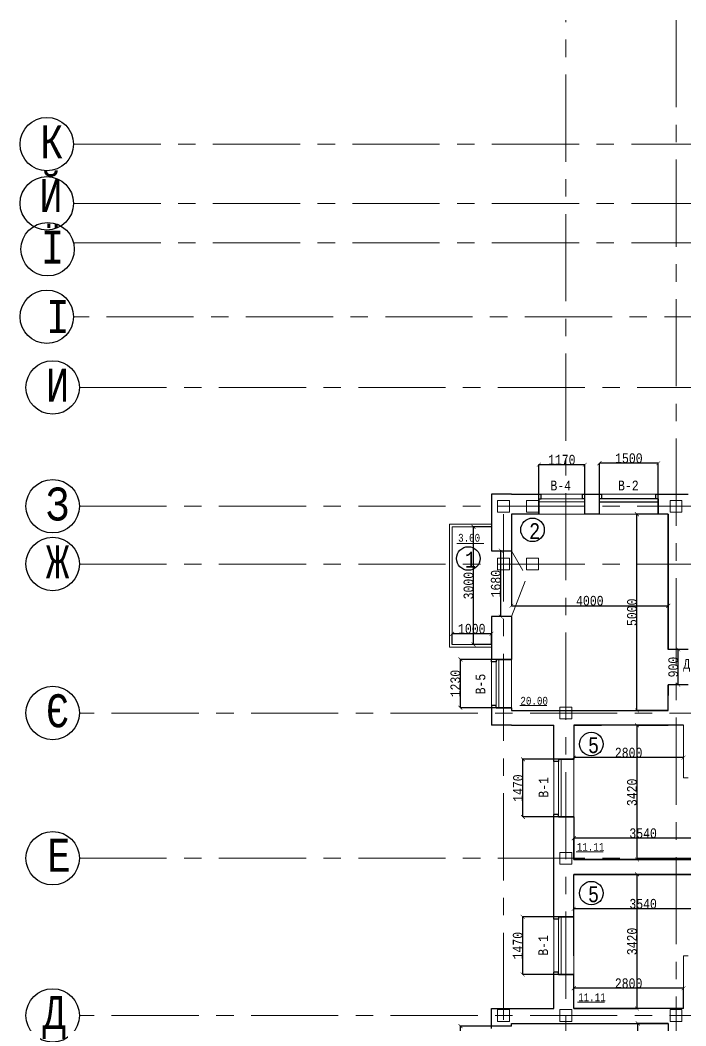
# Model space of a CAD drawing. Header units: millimetres. Extents: x -689206 to 4969298, y -1019800 to 703299.
# Drawn here: x 112865 to 129839, y -726101 to -700464 of the extents above; entities that cross this region are included whole.
import ezdxf

# ---------------------------------------------------------------- set-up
doc = ezdxf.new("R2010")
doc.units = ezdxf.units.MM
doc.linetypes.add('осеваяX2', pattern=[101.6, 63.5, -12.7, 12.7, -12.7])
for name, color, linetype, lineweight in [('б', 231, 'Continuous', 30), ('БАЛКОН', 7, 'Continuous', 20), ('несущие', 7, 'Continuous', 30), ('ОКНА', 250, 'Continuous', 20), ('ПЕРЕГОРОДКИ', 252, 'Continuous', 9), ('РАЗМЕРЫ', 7, 'Continuous', 9), ('стены', 7, 'Continuous', 20)]:
    doc.layers.add(name, color=color, linetype=linetype, lineweight=lineweight)
doc.layers.add('сетка', color=104, linetype='Continuous')
doc.layers.add('четотам', color=7, linetype='Continuous')
doc.styles.add('Аннотативный', font='isocteur.ttf', dxfattribs={"width": 0.7, "height": 250})
doc.dimstyles.new('Аннотативный', dxfattribs={"dimscale": 0, "dimtxt": 250, "dimasz": 100, "dimexe": 1.25, "dimexo": 0.625, "dimtad": 1, "dimdec": 0, "dimtxsty": 'Аннотативный', "dimblk": 'ARCHTICK', "dimcen": 2.5, "dimadec": 0, "dimazin": 0, "dimtfac": 1, "dimtdec": 0, "dimtmove": 0, "dimatfit": 3, "dimfxl": 1, "dimarcsym": 0})

# ---------------------------------------------------------------- blocks, each defined once
blk = doc.blocks.new('_ArchTick')
at = {"color": 0, "linetype": 'ByBlock', "const_width": 0.15}
blk.add_lwpolyline([(-0.5, -0.5), (0.5, 0.5)], dxfattribs=at)
blk = doc.blocks.new('*D2529')
at = {"layer": 'Defpoints', "color": 0, "lineweight": 5, "transparency": 16777216}
for p in [(128592, -718439), (128592, -721859), (128592, -721859)]:
    blk.add_point(p, dxfattribs=at)
at = {"layer": 'стены', "color": 0, "lineweight": -2, "transparency": 16777216}
for p, q in [((128592, -718439), (128592, -721859)), ((128593, -718439), (128593, -718439)), ((128593, -721859), (128593, -721859))]:
    blk.add_line(p, q, dxfattribs=at)
at = {"layer": 'стены', "color": 0, "lineweight": -2, "transparency": 16777216, "xscale": 100, "yscale": 100, "zscale": 100}
for p, rotation in [((128592, -718439), 90), ((128592, -721859), 270)]:
    blk.add_blockref('_ArchTick', p, dxfattribs=dict(at, rotation=rotation))
at = {"layer": 'стены', "color": 0, "lineweight": 5, "transparency": 16777216, "insert": (128466, -720149), "char_height": 250, "attachment_point": 5, "rotation": 90, "style": 'Аннотативный'}
blk.add_mtext('3420', dxfattribs=at)
blk = doc.blocks.new('*D2530')
at = {"layer": 'Defpoints', "color": 0, "lineweight": 5, "transparency": 16777216}
for p in [(126979, -721319), (126979, -721859), (130519, -721859)]:
    blk.add_point(p, dxfattribs=at)
at = {"layer": 'стены', "color": 0, "lineweight": -2, "transparency": 16777216}
for p, q in [((126979, -721858), (126979, -721318)), ((130519, -721319), (126979, -721319)), ((130519, -721858), (130519, -721318))]:
    blk.add_line(p, q, dxfattribs=at)
at = {"layer": 'стены', "color": 0, "lineweight": -2, "transparency": 16777216, "xscale": 100, "yscale": 100, "zscale": 100, "rotation": 180}
blk.add_blockref('_ArchTick', (126979, -721319), dxfattribs=at)
at = {"layer": 'стены', "color": 0, "lineweight": -2, "transparency": 16777216, "xscale": 100, "yscale": 100, "zscale": 100}
blk.add_blockref('_ArchTick', (130519, -721319), dxfattribs=at)
at = {"layer": 'стены', "color": 0, "lineweight": 5, "transparency": 16777216, "insert": (128749, -721193), "char_height": 250, "attachment_point": 5, "style": 'Аннотативный'}
blk.add_mtext('3540', dxfattribs=at)
blk = doc.blocks.new('*D2534')
at = {"layer": 'Defpoints', "color": 0, "lineweight": 5, "transparency": 16777216}
for p in [(126979, -719264), (126979, -719264), (129779, -719264)]:
    blk.add_point(p, dxfattribs=at)
at = {"layer": 'стены', "color": 0, "lineweight": -2, "transparency": 16777216}
for p, q in [((126979, -719263), (126979, -719262)), ((129779, -719264), (126979, -719264)), ((129779, -719263), (129779, -719262))]:
    blk.add_line(p, q, dxfattribs=at)
at = {"layer": 'стены', "color": 0, "lineweight": -2, "transparency": 16777216, "xscale": 100, "yscale": 100, "zscale": 100, "rotation": 180}
blk.add_blockref('_ArchTick', (126979, -719264), dxfattribs=at)
at = {"layer": 'стены', "color": 0, "lineweight": -2, "transparency": 16777216, "xscale": 100, "yscale": 100, "zscale": 100}
blk.add_blockref('_ArchTick', (129779, -719264), dxfattribs=at)
at = {"layer": 'стены', "color": 0, "lineweight": 5, "transparency": 16777216, "insert": (128379, -719138), "char_height": 250, "attachment_point": 5, "style": 'Аннотативный'}
blk.add_mtext('2800', dxfattribs=at)
blk = doc.blocks.new('*D2535')
at = {"layer": 'Defpoints', "color": 0, "lineweight": 5, "transparency": 16777216}
for p in [(126979, -723117), (126979, -724319), (130519, -724319)]:
    blk.add_point(p, dxfattribs=at)
at = {"layer": 'стены', "color": 0, "lineweight": -2, "transparency": 16777216}
for p, q in [((126979, -724318), (126979, -723116)), ((130519, -723117), (126979, -723117)), ((130519, -724318), (130519, -723116))]:
    blk.add_line(p, q, dxfattribs=at)
at = {"layer": 'стены', "color": 0, "lineweight": -2, "transparency": 16777216, "xscale": 100, "yscale": 100, "zscale": 100, "rotation": 180}
blk.add_blockref('_ArchTick', (126979, -723117), dxfattribs=at)
at = {"layer": 'стены', "color": 0, "lineweight": -2, "transparency": 16777216, "xscale": 100, "yscale": 100, "zscale": 100}
blk.add_blockref('_ArchTick', (130519, -723117), dxfattribs=at)
at = {"layer": 'стены', "color": 0, "lineweight": 5, "transparency": 16777216, "insert": (128749, -722991), "char_height": 250, "attachment_point": 5, "style": 'Аннотативный'}
blk.add_mtext('3540', dxfattribs=at)
blk = doc.blocks.new('*D2536')
at = {"layer": 'Defpoints', "color": 0, "lineweight": 5, "transparency": 16777216}
for p in [(126979, -725142), (126979, -725659), (129779, -725659)]:
    blk.add_point(p, dxfattribs=at)
at = {"layer": 'стены', "color": 0, "lineweight": -2, "transparency": 16777216}
for p, q in [((126979, -725658), (126979, -725141)), ((129779, -725142), (126979, -725142)), ((129779, -725658), (129779, -725141))]:
    blk.add_line(p, q, dxfattribs=at)
at = {"layer": 'стены', "color": 0, "lineweight": -2, "transparency": 16777216, "xscale": 100, "yscale": 100, "zscale": 100, "rotation": 180}
blk.add_blockref('_ArchTick', (126979, -725142), dxfattribs=at)
at = {"layer": 'стены', "color": 0, "lineweight": -2, "transparency": 16777216, "xscale": 100, "yscale": 100, "zscale": 100}
blk.add_blockref('_ArchTick', (129779, -725142), dxfattribs=at)
at = {"layer": 'стены', "color": 0, "lineweight": 5, "transparency": 16777216, "insert": (128379, -725017), "char_height": 250, "attachment_point": 5, "style": 'Аннотативный'}
blk.add_mtext('2800', dxfattribs=at)
blk = doc.blocks.new('*D2558')
at = {"layer": 'Defpoints', "color": 0, "linetype": 'ByBlock', "lineweight": 5, "transparency": 16777216}
for p in [(124424, -713379), (124880, -713379), (124880, -716379)]:
    blk.add_point(p, dxfattribs=at)
at = {"layer": 'б', "color": 0, "linetype": 'ByBlock', "lineweight": -2, "transparency": 16777216}
for p, q in [((124879, -713379), (124422, -713379)), ((124424, -716379), (124424, -713379)), ((124879, -716379), (124422, -716379))]:
    blk.add_line(p, q, dxfattribs=at)
at = {"layer": 'б', "color": 0, "linetype": 'ByBlock', "lineweight": -2, "transparency": 16777216, "xscale": 100, "yscale": 100, "zscale": 100}
for p, rotation in [((124424, -713379), 90), ((124424, -716379), 270)]:
    blk.add_blockref('_ArchTick', p, dxfattribs=dict(at, rotation=rotation))
at = {"layer": 'б', "color": 0, "linetype": 'ByBlock', "lineweight": 5, "transparency": 16777216, "insert": (124298, -714879), "char_height": 250, "attachment_point": 5, "rotation": 90, "style": 'Аннотативный'}
blk.add_mtext('3000', dxfattribs=at)
blk = doc.blocks.new('*D2559')
at = {"layer": 'Defpoints', "color": 0, "linetype": 'ByBlock', "lineweight": 5, "transparency": 16777216}
for p in [(123880, -716106), (123880, -716379), (124880, -716379)]:
    blk.add_point(p, dxfattribs=at)
at = {"layer": 'б', "color": 0, "linetype": 'ByBlock', "lineweight": -2, "transparency": 16777216}
for p, q in [((123880, -716378), (123880, -716104)), ((124880, -716106), (123880, -716106)), ((124880, -716378), (124880, -716104))]:
    blk.add_line(p, q, dxfattribs=at)
at = {"layer": 'б', "color": 0, "linetype": 'ByBlock', "lineweight": -2, "transparency": 16777216, "xscale": 100, "yscale": 100, "zscale": 100, "rotation": 180}
blk.add_blockref('_ArchTick', (123880, -716106), dxfattribs=at)
at = {"layer": 'б', "color": 0, "linetype": 'ByBlock', "lineweight": -2, "transparency": 16777216, "xscale": 100, "yscale": 100, "zscale": 100}
blk.add_blockref('_ArchTick', (124880, -716106), dxfattribs=at)
at = {"layer": 'б', "color": 0, "linetype": 'ByBlock', "lineweight": 5, "transparency": 16777216, "insert": (124380, -715980), "char_height": 250, "attachment_point": 5, "style": 'Аннотативный'}
blk.add_mtext('1000', dxfattribs=at)
blk = doc.blocks.new('*D2526')
at = {"layer": 'Defpoints', "color": 0, "lineweight": 5, "transparency": 16777216}
for p in [(125686, -719306), (126979, -719306), (126979, -720776)]:
    blk.add_point(p, dxfattribs=at)
at = {"layer": 'РАЗМЕРЫ', "color": 0, "lineweight": -2, "transparency": 16777216}
for p, q in [((126978, -719306), (125685, -719306)), ((125686, -720776), (125686, -719306)), ((126978, -720776), (125685, -720776))]:
    blk.add_line(p, q, dxfattribs=at)
at = {"layer": 'РАЗМЕРЫ', "color": 0, "lineweight": -2, "transparency": 16777216, "xscale": 100, "yscale": 100, "zscale": 100}
for p, rotation in [((125686, -719306), 90), ((125686, -720776), 270)]:
    blk.add_blockref('_ArchTick', p, dxfattribs=dict(at, rotation=rotation))
at = {"layer": 'РАЗМЕРЫ', "color": 0, "lineweight": 5, "transparency": 16777216, "insert": (125560, -720041), "char_height": 250, "attachment_point": 5, "rotation": 90, "style": 'Аннотативный'}
blk.add_mtext('1470', dxfattribs=at)
blk = doc.blocks.new('*D2523')
at = {"layer": 'Defpoints', "color": 0, "lineweight": 5, "transparency": 16777216}
for p in [(125679, -723322), (126979, -723322), (126979, -724792)]:
    blk.add_point(p, dxfattribs=at)
at = {"layer": 'РАЗМЕРЫ', "color": 0, "lineweight": -2, "transparency": 16777216}
for p, q in [((126978, -723322), (125678, -723322)), ((125679, -724792), (125679, -723322)), ((126978, -724792), (125678, -724792))]:
    blk.add_line(p, q, dxfattribs=at)
at = {"layer": 'РАЗМЕРЫ', "color": 0, "lineweight": -2, "transparency": 16777216, "xscale": 100, "yscale": 100, "zscale": 100}
for p, rotation in [((125679, -723322), 90), ((125679, -724792), 270)]:
    blk.add_blockref('_ArchTick', p, dxfattribs=dict(at, rotation=rotation))
at = {"layer": 'РАЗМЕРЫ', "color": 0, "lineweight": 5, "transparency": 16777216, "insert": (125553, -724057), "char_height": 250, "attachment_point": 5, "rotation": 90, "style": 'Аннотативный'}
blk.add_mtext('1470', dxfattribs=at)
blk = doc.blocks.new('*D2524')
at = {"layer": 'Defpoints', "color": 0, "lineweight": 5, "transparency": 16777216}
for p in [(124094, -726108), (125390, -726108), (125390, -727578)]:
    blk.add_point(p, dxfattribs=at)
at = {"layer": 'РАЗМЕРЫ', "color": 0, "lineweight": -2, "transparency": 16777216}
for p, q in [((125389, -726108), (124093, -726108)), ((124094, -727578), (124094, -726108)), ((125389, -727578), (124093, -727578))]:
    blk.add_line(p, q, dxfattribs=at)
at = {"layer": 'РАЗМЕРЫ', "color": 0, "lineweight": -2, "transparency": 16777216, "xscale": 100, "yscale": 100, "zscale": 100}
for p, rotation in [((124094, -726108), 90), ((124094, -727578), 270)]:
    blk.add_blockref('_ArchTick', p, dxfattribs=dict(at, rotation=rotation))
at = {"layer": 'РАЗМЕРЫ', "color": 0, "lineweight": 5, "transparency": 16777216, "insert": (123969, -726843), "char_height": 250, "attachment_point": 5, "rotation": 90, "style": 'Аннотативный'}
blk.add_mtext('1470', dxfattribs=at)
blk = doc.blocks.new('*D2512')
at = {"layer": 'Defpoints', "color": 0, "lineweight": 5, "transparency": 16777216}
for p in [(124090, -716760), (125390, -716760), (125390, -717990)]:
    blk.add_point(p, dxfattribs=at)
at = {"layer": 'ОКНА', "color": 0, "lineweight": -2, "transparency": 16777216}
for p, q in [((125389, -716760), (124088, -716760)), ((124090, -717990), (124090, -716760)), ((125389, -717990), (124088, -717990))]:
    blk.add_line(p, q, dxfattribs=at)
at = {"layer": 'ОКНА', "color": 0, "lineweight": -2, "transparency": 16777216, "xscale": 100, "yscale": 100, "zscale": 100}
for p, rotation in [((124090, -716760), 90), ((124090, -717990), 270)]:
    blk.add_blockref('_ArchTick', p, dxfattribs=dict(at, rotation=rotation))
at = {"layer": 'ОКНА', "color": 0, "lineweight": 5, "transparency": 16777216, "insert": (123964, -717375), "char_height": 250, "attachment_point": 5, "rotation": 90, "style": 'Аннотативный'}
blk.add_mtext('1230', dxfattribs=at)
blk = doc.blocks.new('*D2513')
at = {"layer": 'Defpoints', "color": 0, "lineweight": 5, "transparency": 16777216}
for p in [(125121, -713988), (125135, -713988), (125135, -715668)]:
    blk.add_point(p, dxfattribs=at)
at = {"layer": 'ОКНА', "color": 0, "lineweight": -2, "transparency": 16777216}
for p, q in [((125134, -713988), (125120, -713988)), ((125121, -715668), (125121, -713988)), ((125134, -715668), (125120, -715668))]:
    blk.add_line(p, q, dxfattribs=at)
at = {"layer": 'ОКНА', "color": 0, "lineweight": -2, "transparency": 16777216, "xscale": 100, "yscale": 100, "zscale": 100}
for p, rotation in [((125121, -713988), 90), ((125121, -715668), 270)]:
    blk.add_blockref('_ArchTick', p, dxfattribs=dict(at, rotation=rotation))
at = {"layer": 'ОКНА', "color": 0, "lineweight": 5, "transparency": 16777216, "insert": (124995, -714828), "char_height": 250, "attachment_point": 5, "rotation": 90, "style": 'Аннотативный'}
blk.add_mtext('1680', dxfattribs=at)
blk = doc.blocks.new('*D2514')
at = {"layer": 'Defpoints', "color": 0, "linetype": 'ByBlock', "lineweight": 5, "transparency": 16777216}
for p in [(127635, -711759), (127635, -713059), (129135, -713059)]:
    blk.add_point(p, dxfattribs=at)
at = {"layer": 'ПЕРЕГОРОДКИ', "color": 0, "linetype": 'ByBlock', "lineweight": -2, "transparency": 16777216}
for p, q in [((127635, -713058), (127635, -711758)), ((129135, -711759), (127635, -711759)), ((129135, -713058), (129135, -711758))]:
    blk.add_line(p, q, dxfattribs=at)
at = {"layer": 'ПЕРЕГОРОДКИ', "color": 0, "linetype": 'ByBlock', "lineweight": -2, "transparency": 16777216, "xscale": 100, "yscale": 100, "zscale": 100, "rotation": 180}
blk.add_blockref('_ArchTick', (127635, -711759), dxfattribs=at)
at = {"layer": 'ПЕРЕГОРОДКИ', "color": 0, "linetype": 'ByBlock', "lineweight": -2, "transparency": 16777216, "xscale": 100, "yscale": 100, "zscale": 100}
blk.add_blockref('_ArchTick', (129135, -711759), dxfattribs=at)
at = {"layer": 'ПЕРЕГОРОДКИ', "color": 0, "linetype": 'ByBlock', "lineweight": 5, "transparency": 16777216, "insert": (128385, -711633), "char_height": 250, "attachment_point": 5, "style": 'Аннотативный'}
blk.add_mtext('1500', dxfattribs=at)
blk = doc.blocks.new('*D2515')
at = {"layer": 'Defpoints', "color": 0, "linetype": 'ByBlock', "lineweight": 5, "transparency": 16777216}
for p in [(126090, -711797), (126090, -713059), (127260, -713059)]:
    blk.add_point(p, dxfattribs=at)
at = {"layer": 'ПЕРЕГОРОДКИ', "color": 0, "linetype": 'ByBlock', "lineweight": -2, "transparency": 16777216}
for p, q in [((126090, -713058), (126090, -711795)), ((127260, -711797), (126090, -711797)), ((127260, -713058), (127260, -711795))]:
    blk.add_line(p, q, dxfattribs=at)
at = {"layer": 'ПЕРЕГОРОДКИ', "color": 0, "linetype": 'ByBlock', "lineweight": -2, "transparency": 16777216, "xscale": 100, "yscale": 100, "zscale": 100, "rotation": 180}
blk.add_blockref('_ArchTick', (126090, -711797), dxfattribs=at)
at = {"layer": 'ПЕРЕГОРОДКИ', "color": 0, "linetype": 'ByBlock', "lineweight": -2, "transparency": 16777216, "xscale": 100, "yscale": 100, "zscale": 100}
blk.add_blockref('_ArchTick', (127260, -711797), dxfattribs=at)
at = {"layer": 'ПЕРЕГОРОДКИ', "color": 0, "linetype": 'ByBlock', "lineweight": 5, "transparency": 16777216, "insert": (126675, -711671), "char_height": 250, "attachment_point": 5, "style": 'Аннотативный'}
blk.add_mtext('1170', dxfattribs=at)
blk = doc.blocks.new('*D2518')
at = {"layer": 'Defpoints', "color": 0, "linetype": 'ByBlock', "lineweight": 5, "transparency": 16777216}
for p in [(128611, -726039), (129390, -726039), (129390, -730681)]:
    blk.add_point(p, dxfattribs=at)
at = {"layer": 'ПЕРЕГОРОДКИ', "color": 0, "linetype": 'ByBlock', "lineweight": -2, "transparency": 16777216}
for p, q in [((129389, -726039), (128609, -726039)), ((128611, -730681), (128611, -726039)), ((129389, -730681), (128609, -730681))]:
    blk.add_line(p, q, dxfattribs=at)
at = {"layer": 'ПЕРЕГОРОДКИ', "color": 0, "linetype": 'ByBlock', "lineweight": -2, "transparency": 16777216, "xscale": 100, "yscale": 100, "zscale": 100}
for p, rotation in [((128611, -726039), 90), ((128611, -730681), 270)]:
    blk.add_blockref('_ArchTick', p, dxfattribs=dict(at, rotation=rotation))
at = {"layer": 'ПЕРЕГОРОДКИ', "color": 0, "linetype": 'ByBlock', "lineweight": 5, "transparency": 16777216, "insert": (128485, -728360), "char_height": 250, "attachment_point": 5, "rotation": 90, "style": 'Аннотативный'}
blk.add_mtext('4640', dxfattribs=at)
blk = doc.blocks.new('*D2520')
at = {"layer": 'Defpoints', "color": 0, "linetype": 'ByBlock', "lineweight": 5, "transparency": 16777216}
for p in [(128592, -713059), (129390, -713059), (129390, -718059)]:
    blk.add_point(p, dxfattribs=at)
at = {"layer": 'ПЕРЕГОРОДКИ', "color": 0, "linetype": 'ByBlock', "lineweight": -2, "transparency": 16777216}
for p, q in [((129389, -713059), (128591, -713059)), ((128592, -718059), (128592, -713059)), ((129389, -718059), (128591, -718059))]:
    blk.add_line(p, q, dxfattribs=at)
at = {"layer": 'ПЕРЕГОРОДКИ', "color": 0, "linetype": 'ByBlock', "lineweight": -2, "transparency": 16777216, "xscale": 100, "yscale": 100, "zscale": 100}
for p, rotation in [((128592, -713059), 90), ((128592, -718059), 270)]:
    blk.add_blockref('_ArchTick', p, dxfattribs=dict(at, rotation=rotation))
at = {"layer": 'ПЕРЕГОРОДКИ', "color": 0, "linetype": 'ByBlock', "lineweight": 13, "transparency": 16777216, "insert": (128466, -715559), "char_height": 250, "attachment_point": 5, "rotation": 90, "style": 'Аннотативный'}
blk.add_mtext('5000', dxfattribs=at)
blk = doc.blocks.new('*D2624')
at = {"layer": 'Defpoints', "color": 0, "linetype": 'ByBlock', "lineweight": 5, "transparency": 16777216}
for p in [(125390, -713059), (129390, -713059), (129390, -715391)]:
    blk.add_point(p, dxfattribs=at)
at = {"layer": 'РАЗМЕРЫ', "color": 0, "linetype": 'ByBlock', "lineweight": -2, "transparency": 16777216}
for p, q in [((125390, -713060), (125390, -715393)), ((129390, -713060), (129390, -715393)), ((125390, -715391), (129390, -715391))]:
    blk.add_line(p, q, dxfattribs=at)
at = {"layer": 'РАЗМЕРЫ', "color": 0, "linetype": 'ByBlock', "lineweight": -2, "transparency": 16777216, "xscale": 100, "yscale": 100, "zscale": 100, "rotation": 180}
blk.add_blockref('_ArchTick', (125390, -715391), dxfattribs=at)
at = {"layer": 'РАЗМЕРЫ', "color": 0, "linetype": 'ByBlock', "lineweight": -2, "transparency": 16777216, "xscale": 100, "yscale": 100, "zscale": 100}
blk.add_blockref('_ArchTick', (129390, -715391), dxfattribs=at)
at = {"layer": 'РАЗМЕРЫ', "color": 0, "linetype": 'ByBlock', "lineweight": 20, "transparency": 16777216, "insert": (127390, -715266), "char_height": 250, "attachment_point": 5, "style": 'Аннотативный'}
blk.add_mtext('4000', dxfattribs=at)
blk = doc.blocks.new('*D2651')
at = {"layer": 'Defpoints', "color": 0, "linetype": 'ByBlock', "lineweight": 5, "transparency": 16777216}
for p in [(126979, -722239), (128593, -722239), (126979, -725659)]:
    blk.add_point(p, dxfattribs=at)
at = {"layer": 'РАЗМЕРЫ', "color": 0, "linetype": 'ByBlock', "lineweight": -2, "transparency": 16777216}
for p, q in [((126980, -722239), (128595, -722239)), ((128593, -725659), (128593, -722239)), ((126980, -725659), (128595, -725659))]:
    blk.add_line(p, q, dxfattribs=at)
at = {"layer": 'РАЗМЕРЫ', "color": 0, "linetype": 'ByBlock', "lineweight": -2, "transparency": 16777216, "xscale": 100, "yscale": 100, "zscale": 100}
for p, rotation in [((128593, -722239), 90), ((128593, -725659), 270)]:
    blk.add_blockref('_ArchTick', p, dxfattribs=dict(at, rotation=rotation))
at = {"layer": 'РАЗМЕРЫ', "color": 0, "linetype": 'ByBlock', "lineweight": 5, "transparency": 16777216, "insert": (128468, -723949), "char_height": 250, "attachment_point": 5, "rotation": 90, "style": 'Аннотативный'}
blk.add_mtext('3420', dxfattribs=at)
blk = doc.blocks.new('*D2576')
at = {"layer": 'Defpoints', "color": 0, "linetype": 'ByBlock', "lineweight": 5, "transparency": 16777216}
for p in [(129645, -716505), (129645, -716505), (129645, -717405)]:
    blk.add_point(p, dxfattribs=at)
at = {"layer": 'РАЗМЕРЫ', "color": 0, "linetype": 'ByBlock', "lineweight": -2, "transparency": 16777216}
for p, q in [((129645, -716505), (129646, -716505)), ((129645, -717405), (129645, -716505)), ((129645, -717405), (129646, -717405))]:
    blk.add_line(p, q, dxfattribs=at)
at = {"layer": 'РАЗМЕРЫ', "color": 0, "linetype": 'ByBlock', "lineweight": -2, "transparency": 16777216, "xscale": 100, "yscale": 100, "zscale": 100}
for p, rotation in [((129645, -716505), 90), ((129645, -717405), 270)]:
    blk.add_blockref('_ArchTick', p, dxfattribs=dict(at, rotation=rotation))
at = {"layer": 'РАЗМЕРЫ', "color": 0, "linetype": 'ByBlock', "lineweight": 5, "transparency": 16777216, "insert": (129519, -716955), "char_height": 250, "attachment_point": 5, "rotation": 90, "style": 'Аннотативный'}
blk.add_mtext('900', dxfattribs=at)

msp = doc.modelspace()

# ---------------------------------------------------------------- linework, layer by layer
at = {"layer": 'б', "color": 18, "linetype": 'ByBlock', "lineweight": 9, "true_color": 0x000000}
msp.add_line((123809.7, -716448.7), (123809.7, -713308.7), dxfattribs=at)
at = {"layer": 'б', "color": 18, "linetype": 'ByBlock', "lineweight": 30, "true_color": 0x000000}
for p, q in [((124879.7, -713988.1), (125389.7, -713988.1)), ((125389.7, -715668.1), (124879.7, -715668.1))]:
    msp.add_line(p, q, dxfattribs=at)
at = {"layer": 'БАЛКОН', "lineweight": 9}
for p, q in [((123809.7, -713308.7), (124879.7, -713308.7)), ((123879.7, -716378.7), (123879.7, -713378.7)), ((123879.7, -713378.7), (124879.7, -713378.7)), ((124879.7, -716448.7), (123809.7, -716448.7)), ((124879.7, -716378.7), (123879.7, -716378.7))]:
    msp.add_line(p, q, dxfattribs=at)
at = {"layer": 'несущие', "color": 0}
for p, q in [((126089.7, -712668.9), (126089.7, -713058.9)), ((126089.7, -712668.9), (126149.7, -712668.9)), ((126149.7, -712668.9), (126149.7, -712548.9)), ((127199.7, -712548.9), (127694.7, -712548.9)), ((127259.7, -713058.9), (127259.7, -712668.9)), ((127634.7, -713058.9), (127634.7, -712668.9)), ((127694.7, -712668.9), (127634.7, -712668.9)), ((127694.7, -712668.9), (127694.7, -712548.9)), ((129134.7, -713058.9), (129134.7, -712668.9)), ((129134.7, -712668.9), (129134.7, -713058.9)), ((129389.7, -713058.9), (129134.7, -713058.9)), ((124879.7, -716820.3), (124879.7, -716760.3)), ((124999.7, -716820.3), (124879.7, -716820.3)), ((124999.7, -716760.3), (125389.7, -716760.3)), ((124999.7, -716760.3), (124999.7, -716820.3))]:
    msp.add_line(p, q, dxfattribs=at)
at = {"layer": 'несущие', "color": 0, "lineweight": 30}
msp.add_line((127634.7, -713058.9), (127259.7, -713058.9), dxfattribs=at)
at = {"layer": 'ОКНА', "color": 0}
for p, q in [((129074.7, -712548.9), (127694.7, -712548.9)), ((127634.7, -713058.9), (129134.7, -713058.9))]:
    msp.add_line(p, q, dxfattribs=at)
at = {"layer": 'ОКНА', "lineweight": 5}
for p, q in [((124999.7, -717930.3), (124999.7, -716760.3)), ((125069.7, -716760.3), (125069.7, -717990.3)), ((126589.1, -720715.8), (126589.1, -719365.8)), ((126659.1, -719305.8), (126659.1, -720775.8)), ((126589.1, -724731.9), (126589.1, -723381.9)), ((126589.1, -724731.9), (126589.1, -723381.9)), ((126659.1, -723321.9), (126659.1, -724791.9)), ((126659.1, -723321.9), (126659.1, -724791.9))]:
    msp.add_line(p, q, dxfattribs=at)
at = {"layer": 'ПЕРЕГОРОДКИ', "color": 18, "linetype": 'ByBlock', "lineweight": 9, "true_color": 0x000000}
for p, q in [((125389.7, -713988.1), (125679.8, -714490.5)), ((125389.7, -715668.1), (125738.1, -714761.9))]:
    msp.add_line(p, q, dxfattribs=at)
at = {"layer": 'РАЗМЕРЫ', "linetype": 'осеваяX2', "lineweight": 5, "ltscale": 35}
for p, q in [((126779.1, -750301.3), (126779.1, -700463.5)), ((129589.7, -700463.5), (129589.7, -750301.3)), ((114226.4, -703627.5), (181429.1, -703628.6)), ((181296.4, -708026.9), (114226.4, -708026.9)), ((125189.7, -713058.9), (125189.7, -750301.3)), ((181429.1, -718126.9), (114376.4, -718126.9)), ((181429.1, -725836.9), (114376.4, -725836.9))]:
    msp.add_line(p, q, dxfattribs=at)
at = {"layer": 'РАЗМЕРЫ', "lineweight": 5}
for p, q in [((126149.7, -712548.9), (127199.7, -712548.9)), ((126089.7, -713058.9), (127259.7, -713058.9)), ((125389.7, -717990.3), (125389.7, -716520.3)), ((124879.7, -717930.3), (124879.7, -716580.3)), ((126469.1, -720715.8), (126469.1, -719365.8)), ((126979.1, -720775.8), (126979.1, -719305.8)), ((126469.1, -724731.9), (126469.1, -723381.9))]:
    msp.add_line(p, q, dxfattribs=at)
at = {"layer": 'РАЗМЕРЫ', "lineweight": 30}
for p, q in [((127199.7, -712668.9), (127199.7, -712548.9)), ((127259.7, -712668.9), (127199.7, -712668.9)), ((129074.7, -712668.9), (129074.7, -712548.9)), ((129134.7, -712668.9), (129074.7, -712668.9))]:
    msp.add_line(p, q, dxfattribs=at)
at = {"layer": 'РАЗМЕРЫ'}
for p, q in [((124002.8, -713802.3), (124692.1, -713802.3)), ((125606.7, -717938), (126295.9, -717938)), ((127044.6, -721661.6), (127733.9, -721661.6)), ((127079.2, -725495.6), (127768.4, -725495.6))]:
    msp.add_line(p, q, dxfattribs=at)
at = {"layer": 'РАЗМЕРЫ', "linetype": 'ByBlock', "lineweight": 30}
for p, q in [((129899.7, -716504.9), (129389.7, -716504.9)), ((129899.7, -717404.9), (129389.7, -717404.9))]:
    msp.add_line(p, q, dxfattribs=at)
at = {"layer": 'РАЗМЕРЫ', "color": 0, "lineweight": 30}
for p, q in [((124999.7, -717930.3), (124879.7, -717930.3)), ((124999.7, -717990.3), (124999.7, -717930.3)), ((124999.7, -717990.3), (125389.7, -717990.3)), ((126589.1, -719365.8), (126469.1, -719365.8)), ((126589.1, -719305.8), (126589.1, -719365.8)), ((126589.1, -719305.8), (126979.1, -719305.8)), ((126589.1, -720715.8), (126469.1, -720715.8)), ((126589.1, -720775.8), (126589.1, -720715.8)), ((126589.1, -720775.8), (126979.1, -720775.8)), ((126589.1, -723381.9), (126469.1, -723381.9)), ((126589.1, -723381.9), (126469.1, -723381.9)), ((126589.1, -723321.9), (126589.1, -723381.9)), ((126589.1, -723321.9), (126979.1, -723321.9)), ((126589.1, -723321.9), (126589.1, -723381.9)), ((126589.1, -723321.9), (126979.1, -723321.9)), ((126589.1, -724731.9), (126469.1, -724731.9)), ((126589.1, -724731.9), (126469.1, -724731.9)), ((126589.1, -724791.9), (126589.1, -724731.9)), ((126589.1, -724791.9), (126589.1, -724731.9)), ((126589.1, -724791.9), (126979.1, -724791.9)), ((126589.1, -724791.9), (126979.1, -724791.9))]:
    msp.add_line(p, q, dxfattribs=at)
at = {"layer": 'сетка', "color": 0}
for centre in [(113545.6, -703625.2), (113545.6, -705134.7), (113566.3, -706303.3), (113545.6, -708024.7), (113695.6, -709826.7), (113695.6, -712854.1), (113695.6, -714326.7), (113695.6, -718124.7), (113695.6, -721826.7), (113695.6, -725834.7)]:
    msp.add_circle(centre, 680.7, dxfattribs=at)
at = {"layer": 'стены', "linetype": 'осеваяX2', "lineweight": 5, "ltscale": 35}
for p, q in [((114226.4, -705136.9), (181429.1, -705136.9)), ((114226.4, -706136.9), (181429.1, -706136.9)), ((114376.4, -709828.9), (181429.1, -709828.9)), ((114376.4, -712856.4), (181429.1, -712856.4)), ((114376.4, -714328.9), (181429.1, -714328.9)), ((114376.4, -721828.9), (181429.1, -721828.9))]:
    msp.add_line(p, q, dxfattribs=at)
at = {"layer": 'стены', "lineweight": 30}
for p, q in [((125389.7, -712548.9), (124879.7, -712548.9)), ((124879.7, -712548.9), (124879.7, -713988.1)), ((125389.7, -712548.9), (126149.7, -712548.9)), ((129074.7, -712548.9), (129899.7, -712548.9)), ((129134.7, -713058.9), (129134.7, -712668.9)), ((126089.7, -713058.9), (125389.7, -713058.9)), ((125389.7, -713058.9), (125389.7, -713988.1)), ((129389.7, -713058.9), (129134.7, -713058.9)), ((129389.7, -716504.9), (129389.7, -713058.9)), ((129389.7, -714301.7), (129389.7, -716504.9)), ((124879.7, -715668.1), (124879.7, -716760.3)), ((125389.7, -715668.1), (125389.7, -716760.3)), ((129389.7, -717404.9), (129389.7, -717678.9)), ((129389.7, -718058.9), (129389.7, -717404.9)), ((124879.7, -717930.3), (124879.7, -718438.9)), ((125389.7, -717990.3), (125389.7, -718058.9)), ((125389.7, -718058.9), (128590.8, -718058.9)), ((128592, -718058.9), (129389.7, -718058.9)), ((125389.7, -718438.9), (124879.7, -718438.9)), ((125389.7, -718438.9), (126469.1, -718438.9)), ((126469.1, -719365.8), (126469.1, -718438.9)), ((126979.1, -718438.9), (127692, -718438.9)), ((128588.3, -718438.9), (126979.1, -718438.9)), ((126979.1, -718438.9), (126979.1, -719305.8)), ((128592, -718438.9), (129389.7, -718438.9)), ((129779.1, -718438.9), (128592, -718438.9)), ((126469.1, -723381.9), (126469.1, -720715.8)), ((126979.1, -720775.8), (126979.1, -721858.9)), ((130519.1, -721858.9), (126979.1, -721858.9)), ((126979.1, -721858.9), (130519.1, -721858.9)), ((126979.1, -722238.9), (130519.1, -722238.9)), ((130519.1, -722238.9), (126979.1, -722238.9)), ((126979.1, -723321.9), (126979.1, -722238.9)), ((126469.1, -725658.9), (126469.1, -724731.9)), ((126979.1, -725658.9), (126979.1, -724791.9)), ((124879.7, -726167.9), (124879.7, -725658.9)), ((124879.7, -725658.9), (126469.1, -725658.9)), ((126979.1, -725658.9), (127692, -725658.9)), ((128592, -725658.9), (126979.1, -725658.9)), ((129779.1, -725658.9), (128592, -725658.9)), ((125389.7, -726107.9), (125389.7, -726038.9)), ((125389.7, -726038.9), (128592, -726038.9)), ((128592, -726038.9), (129389.7, -726038.9)), ((129389.7, -726038.9), (129389.7, -726693.1))]:
    msp.add_line(p, q, dxfattribs=at)
at = {"layer": 'стены', "lineweight": 5}
for p, q in [((127199.7, -712668.9), (126149.7, -712668.9)), ((126089.7, -712738.9), (127259.7, -712738.9)), ((126979.1, -724791.9), (126979.1, -723321.9))]:
    msp.add_line(p, q, dxfattribs=at)
at = {"layer": 'стены', "color": 18, "lineweight": 30, "true_color": 0x000000}
msp.add_line((127259.7, -713058.9), (127259.7, -712668.9), dxfattribs=at)
at = {"layer": 'стены', "lineweight": 25}
for p, q in [((129074.7, -712668.9), (127694.7, -712668.9)), ((127634.7, -712738.9), (129134.7, -712738.9))]:
    msp.add_line(p, q, dxfattribs=at)
at = {"layer": 'стены'}
for p, q in [((124879.7, -713468.9), (124879.7, -713988.1)), ((129389.7, -714301.7), (129389.7, -714811.7)), ((129389.7, -718058.9), (129389.7, -717678.9)), ((129779.1, -718438.9), (129389.7, -718438.9)), ((129779.1, -719778.9), (129779.1, -718438.9)), ((129899.1, -719778.9), (129779.1, -719778.9)), ((128319.1, -722238.9), (127939.1, -722238.9)), ((129899.1, -724318.9), (129779.1, -724318.9)), ((129779.1, -724318.9), (129779.1, -725658.9)), ((128592, -725658.9), (129389.7, -725658.9)), ((129779.1, -725658.9), (129389.7, -725658.9)), ((129389.7, -726038.9), (129389.7, -726418.9))]:
    msp.add_line(p, q, dxfattribs=at)
for points in [[(125039.7, -712706.4), (125339.7, -712706.4), (125339.7, -713006.4), (125039.7, -713006.4)], [(125779.1, -712706.4), (126079.1, -712706.4), (126079.1, -713006.4), (125779.1, -713006.4)], [(129439.7, -712706.4), (129739.7, -712706.4), (129739.7, -713006.4), (129439.7, -713006.4)], [(125039.7, -714178.9), (125339.7, -714178.9), (125339.7, -714478.9), (125039.7, -714478.9)], [(125779.1, -714178.9), (126079.1, -714178.9), (126079.1, -714478.9), (125779.1, -714478.9)], [(126629.1, -717976.9), (126929.1, -717976.9), (126929.1, -718276.9), (126629.1, -718276.9)], [(126629.1, -721678.9), (126929.1, -721678.9), (126929.1, -721978.9), (126629.1, -721978.9)], [(125039.7, -725686.9), (125339.7, -725686.9), (125339.7, -725986.9), (125039.7, -725986.9)], [(126629.1, -725686.9), (126929.1, -725686.9), (126929.1, -725986.9), (126629.1, -725986.9)], [(129439.7, -725686.9), (129739.7, -725686.9), (129739.7, -725986.9), (129439.7, -725986.9)]]:
    msp.add_lwpolyline(points, close=True, dxfattribs=at)
at = {"layer": 'четотам'}
for centre in [(125929.1, -713457), (124291.1, -714187), (127429.1, -718917), (127429.1, -722717)]:
    msp.add_circle(centre, 300, dxfattribs=at)

# ---------------------------------------------------------------- texts
at = {"layer": 'РАЗМЕРЫ', "lineweight": 5, "ltscale": 35, "char_height": 841.3, "width": 7009.377, "attachment_point": 1, "style": 'Аннотативный'}
for s, insert in [('К', (113374.7, -703148.5)), ('Й', (113357.1, -704517)), ('Ї', (113395.4, -705826.6)), ('І', (113533.3, -707600.8)), ('И', (113524.7, -709350)), ('З', (113524.7, -712377.4)), ('Ж', (113524.7, -713850)), ('Є', (113524.7, -717647.9)), ('Е', (113559.9, -721332.3)), ('Д', (113439.7, -725340.3))]:
    msp.add_mtext(s, dxfattribs=dict(at, insert=insert))
at = {"layer": 'РАЗМЕРЫ', "lineweight": 20, "ltscale": 150, "attachment_point": 1, "style": 'Аннотативный'}
for s, insert, char_height, width in [('В-4', (126386.1, -712202.3), 250, 922.913), ('В-2', (128108.9, -712202.3), 250, 922.913), ('2', (125843.3, -713287.2), 401.1, 1460), ('1', (124205.2, -714017.2), 401.1, 1460), ('Д-1', (129771.1, -716749.4), 250, 922.913), ('5', (127343.3, -718747.2), 401.1, 1460), ('5', (127343.3, -722547.2), 401.1, 1460)]:
    msp.add_mtext(s, dxfattribs=dict(at, insert=insert, char_height=char_height, width=width))
at = {"layer": 'РАЗМЕРЫ', "char_height": 200, "width": 656.117, "attachment_point": 1, "style": 'Аннотативный'}
for s, insert in [('3.00', (124032.1, -713559.5)), ('20.00', (125620.8, -717714)), ('11.11', (127058.8, -721437.5)), ('11.11', (127093.3, -725271.5))]:
    msp.add_mtext(s, dxfattribs=dict(at, insert=insert))
at = {"layer": 'РАЗМЕРЫ', "lineweight": 20, "ltscale": 150, "char_height": 250, "width": 922.913, "attachment_point": 1, "rotation": 90, "style": 'Аннотативный'}
for s, insert in [('В-5', (124476.1, -717651.5)), ('В-1', (126084.5, -720284.7)), ('В-1', (126076.5, -724313))]:
    msp.add_mtext(s, dxfattribs=dict(at, insert=insert))

# ---------------------------------------------------------------- dimensions: what is measured, and where the dimension line sits
at = {"layer": 'б', "color": 18, "linetype": 'ByBlock', "lineweight": 5, "true_color": 0x000000}
for p2, distance, picture, middle in [((124879.7, -713378.7), 456, '*D2558', (124298.1, -714878.7)), ((123879.7, -716378.7), -273, '*D2559', (124379.7, -715980))]:
    dim = msp.add_aligned_dim(p1=(124879.7, -716378.7), p2=p2, distance=distance, dimstyle='Аннотативный', dxfattribs=at)
    dim.commit()
    dim.dimension.update_dxf_attribs({"geometry": picture, "text_midpoint": middle})
at = {"layer": 'ОКНА', "color": 0, "lineweight": 5}
for base, p1, p2, picture, middle in [((125120.8, -713988.1), (125134.7, -715668.1), (125134.7, -713988.1), '*D2513', (124995.2, -714828.1)), ((124089.7, -716760.3), (125389.7, -717990.3), (125389.7, -716760.3), '*D2512', (123964.1, -717375.3))]:
    dim = msp.add_linear_dim(base=base, p1=p1, p2=p2, angle=90, dimstyle='Аннотативный', dxfattribs=at)
    dim.commit()
    dim.dimension.update_dxf_attribs({"geometry": picture, "text_midpoint": middle})
at = {"layer": 'ПЕРЕГОРОДКИ', "color": 18, "linetype": 'ByBlock', "lineweight": 5, "true_color": 0x000000}
for base, p1, p2, picture, middle in [((126089.7, -711796.5), (127259.7, -713058.9), (126089.7, -713058.9), '*D2515', (126674.7, -711670.9)), ((127634.7, -711758.9), (129134.7, -713058.9), (127634.7, -713058.9), '*D2514', (128384.7, -711633.3))]:
    dim = msp.add_linear_dim(base=base, p1=p1, p2=p2, dimstyle='Аннотативный', dxfattribs=at)
    dim.commit()
    dim.dimension.update_dxf_attribs({"geometry": picture, "text_midpoint": middle})
at = {"layer": 'ПЕРЕГОРОДКИ', "color": 18, "linetype": 'ByBlock', "lineweight": 13, "true_color": 0x000000}
dim = msp.add_linear_dim(base=(128592, -713058.9), p1=(129389.7, -718058.9), p2=(129389.7, -713058.9), angle=90, dimstyle='Аннотативный', dxfattribs=at)
dim.commit()
dim.dimension.update_dxf_attribs({"geometry": '*D2520', "text_midpoint": (128466.4, -715558.9)})
at = {"layer": 'ПЕРЕГОРОДКИ', "color": 18, "linetype": 'ByBlock', "lineweight": 5, "true_color": 0x000000}
dim = msp.add_linear_dim(base=(128610.7, -726038.9), p1=(129389.7, -730680.9), p2=(129389.7, -726038.9), angle=90, text='4640', dimstyle='Аннотативный', dxfattribs=at)
dim.commit()
dim.dimension.update_dxf_attribs({"geometry": '*D2518', "text_midpoint": (128485.1, -728359.9)})
at = {"layer": 'РАЗМЕРЫ', "linetype": 'ByBlock', "lineweight": 20}
dim = msp.add_linear_dim(base=(129389.7, -715391.4), p1=(125389.7, -713058.9), p2=(129389.7, -713058.9), dimstyle='Аннотативный', dxfattribs=at)
dim.commit()
dim.dimension.update_dxf_attribs({"geometry": '*D2624', "text_midpoint": (127389.7, -715265.8)})
at = {"layer": 'РАЗМЕРЫ', "linetype": 'ByBlock', "lineweight": 5}
for base, p1, p2, picture, middle in [((129644.7, -716504.9), (129644.7, -717404.9), (129644.7, -716504.9), '*D2576', (129519.1, -716954.9)), ((128593.3, -722238.9), (126979.1, -725658.9), (126979.1, -722238.9), '*D2651', (128467.7, -723948.9))]:
    dim = msp.add_linear_dim(base=base, p1=p1, p2=p2, angle=90, dimstyle='Аннотативный', dxfattribs=at)
    dim.commit()
    dim.dimension.update_dxf_attribs({"geometry": picture, "text_midpoint": middle})
at = {"layer": 'РАЗМЕРЫ', "lineweight": 5}
for base, p1, p2, picture, middle in [((125685.8, -719305.8), (126979.1, -720775.8), (126979.1, -719305.8), '*D2526', (125560.2, -720040.8)), ((125679.1, -723321.9), (126979.1, -724791.9), (126979.1, -723321.9), '*D2523', (125553.5, -724056.9)), ((124094.3, -726107.9), (125389.7, -727577.9), (125389.7, -726107.9), '*D2524', (123968.6, -726842.9))]:
    dim = msp.add_linear_dim(base=base, p1=p1, p2=p2, angle=90, dimstyle='Аннотативный', dxfattribs=at)
    dim.commit()
    dim.dimension.update_dxf_attribs({"geometry": picture, "text_midpoint": middle})
at = {"layer": 'стены', "lineweight": 5}
for p1, p2, distance, picture, middle in [((128592, -718438.9), (128592, -721858.9), 0, '*D2529', (128466.4, -720148.9)), ((129779.1, -719263.6), (126979.1, -719263.6), 0, '*D2534', (128379.1, -719138)), ((130519.1, -724318.9), (126979.1, -724318.9), -1201.8, '*D2535', (128749.1, -722991.4)), ((129779.1, -725658.9), (126979.1, -725658.9), -516.8, '*D2536', (128379.1, -725016.5))]:
    dim = msp.add_aligned_dim(p1=p1, p2=p2, distance=distance, dimstyle='Аннотативный', dxfattribs=at)
    dim.commit()
    dim.dimension.update_dxf_attribs({"geometry": picture, "text_midpoint": middle})
dim = msp.add_linear_dim(base=(126979.1, -721318.9), p1=(130519.1, -721858.9), p2=(126979.1, -721858.9), angle=180, dimstyle='Аннотативный', dxfattribs=at)
dim.commit()
dim.dimension.update_dxf_attribs({"geometry": '*D2530', "text_midpoint": (128749.1, -721318.9), "dimtype": 161})

doc.saveas('drawing.dxf')
